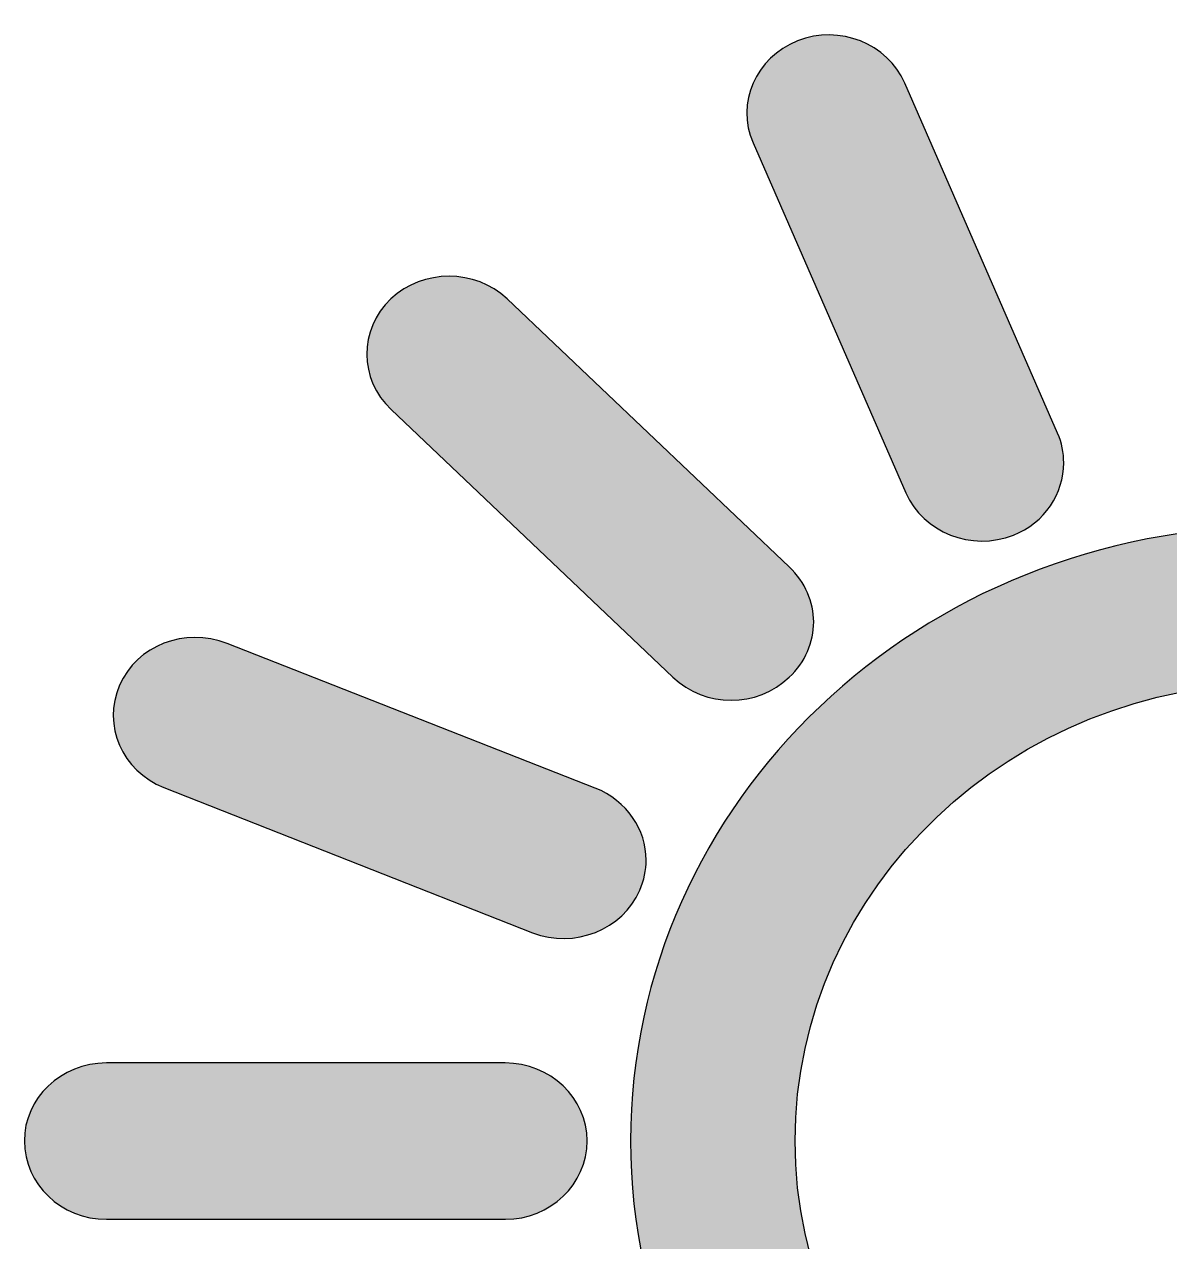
# Model space of a CAD drawing. Header units: millimetres. Extents: x 489.2 to 550.2, y -47.3 to 23.4.
# Drawn here: x 505.829 to 508.558, y 17.239 to 20.14 of the extents above; entities that cross this region are included whole.
import ezdxf

# ---------------------------------------------------------------- set-up
doc = ezdxf.new("R2010")
doc.units = ezdxf.units.MM
doc.header["$MEASUREMENT"] = 0
doc.layers.add('LASER CUT ACRILIC 3mm$ENGRAVE IMAGE', color=178, linetype='Continuous', true_color=0x000000)

msp = doc.modelspace()

# ---------------------------------------------------------------- hatches: boundary and pattern name
at = {"layer": 'LASER CUT ACRILIC 3mm$ENGRAVE IMAGE'}
for points in [[(508.1852, 18.9225), (508.1887, 18.9239), (508.1922, 18.9254), (508.1956, 18.9269), (508.199, 18.9285), (508.2023, 18.9302), (508.2056, 18.9319), (508.2088, 18.9336), (508.212, 18.9354), (508.2151, 18.9373), (508.2182, 18.9392), (508.2213, 18.9412), (508.2243, 18.9432), (508.2272, 18.9452), (508.2301, 18.9473), (508.2329, 18.9495), (508.2357, 18.9517), (508.2385, 18.9539), (508.2412, 18.9562), (508.2438, 18.9586), (508.2464, 18.9609), (508.2489, 18.9634), (508.2514, 18.9658), (508.2539, 18.9683), (508.2563, 18.9709), (508.2586, 18.9734), (508.2609, 18.976), (508.2631, 18.9787), (508.2653, 18.9814), (508.2674, 18.9841), (508.2695, 18.9869), (508.2715, 18.9897), (508.2734, 18.9925), (508.2753, 18.9953), (508.2772, 18.9982), (508.279, 19.0011), (508.2807, 19.0041), (508.2824, 19.007), (508.284, 19.01), (508.2855, 19.0131), (508.2871, 19.0161), (508.2885, 19.0192), (508.2899, 19.0223), (508.2912, 19.0254), (508.2925, 19.0285), (508.2937, 19.0317), (508.2949, 19.0349), (508.296, 19.0381), (508.297, 19.0413), (508.298, 19.0446), (508.2989, 19.0478), (508.2997, 19.0511), (508.3005, 19.0544), (508.3013, 19.0577), (508.3019, 19.061), (508.3025, 19.0643), (508.3031, 19.0677), (508.3036, 19.071), (508.304, 19.0744), (508.3043, 19.0778), (508.3046, 19.0812), (508.3048, 19.0846), (508.305, 19.0879), (508.3051, 19.0913), (508.3051, 19.0948), (508.3051, 19.0992), (508.3049, 19.1037), (508.3047, 19.1082), (508.3043, 19.1127), (508.3039, 19.1171), (508.3033, 19.1216), (508.3026, 19.126), (508.3017, 19.1304), (508.3008, 19.1349), (508.2997, 19.1393), (508.2985, 19.1437), (508.2971, 19.1482), (508.2956, 19.1526), (508.2939, 19.157), (508.2921, 19.1615), (508.2902, 19.1659), (507.9266, 19.9999), (507.9246, 20.0043), (507.9225, 20.0086), (507.9203, 20.0129), (507.918, 20.0171), (507.9156, 20.0212), (507.9131, 20.0252), (507.9105, 20.0292), (507.9078, 20.033), (507.9051, 20.0368), (507.9022, 20.0405), (507.8993, 20.0442), (507.8962, 20.0477), (507.8931, 20.0512), (507.8899, 20.0546), (507.8866, 20.0579), (507.8833, 20.0611), (507.8798, 20.0642), (507.8763, 20.0673), (507.8728, 20.0703), (507.8691, 20.0731), (507.8654, 20.0759), (507.8616, 20.0786), (507.8578, 20.0812), (507.8539, 20.0837), (507.8499, 20.0862), (507.8459, 20.0885), (507.8418, 20.0907), (507.8377, 20.0929), (507.8336, 20.0949), (507.8293, 20.0969), (507.8251, 20.0987), (507.8207, 20.1005), (507.8164, 20.1021), (507.812, 20.1037), (507.8075, 20.1052), (507.8031, 20.1065), (507.7986, 20.1078), (507.794, 20.109), (507.7895, 20.11), (507.7848, 20.111), (507.7802, 20.1118), (507.7756, 20.1125), (507.7709, 20.1132), (507.7662, 20.1137), (507.7615, 20.1141), (507.7567, 20.1144), (507.752, 20.1146), (507.7472, 20.1147), (507.7425, 20.1147), (507.7377, 20.1146), (507.7329, 20.1143), (507.7281, 20.114), (507.7233, 20.1135), (507.7185, 20.1129), (507.7137, 20.1122), (507.709, 20.1114), (507.7042, 20.1104), (507.6994, 20.1094), (507.6946, 20.1082), (507.6899, 20.1069), (507.6851, 20.1055), (507.6804, 20.1039), (507.6757, 20.1023), (507.671, 20.1005), (507.6664, 20.0986), (507.6618, 20.0966), (507.6573, 20.0945), (507.6529, 20.0923), (507.6486, 20.09), (507.6443, 20.0876), (507.6402, 20.0851), (507.6361, 20.0825), (507.6321, 20.0799), (507.6282, 20.0771), (507.6244, 20.0743), (507.6206, 20.0714), (507.617, 20.0684), (507.6134, 20.0654), (507.6099, 20.0623), (507.6065, 20.0591), (507.6032, 20.0558), (507.6, 20.0524), (507.5969, 20.049), (507.5938, 20.0456), (507.5909, 20.042), (507.5881, 20.0384), (507.5853, 20.0348), (507.5827, 20.0311), (507.5801, 20.0273), (507.5777, 20.0235), (507.5753, 20.0196), (507.573, 20.0157), (507.5709, 20.0117), (507.5688, 20.0077), (507.5669, 20.0037), (507.565, 19.9996), (507.5633, 19.9954), (507.5616, 19.9912), (507.5601, 19.987), (507.5587, 19.9828), (507.5573, 19.9785), (507.5561, 19.9742), (507.555, 19.9699), (507.554, 19.9655), (507.5531, 19.9611), (507.5523, 19.9567), (507.5517, 19.9523), (507.5511, 19.9478), (507.5507, 19.9433), (507.5503, 19.9389), (507.5501, 19.9344), (507.55, 19.9299), (507.5501, 19.9253), (507.5502, 19.9208), (507.5505, 19.9163), (507.5508, 19.9118), (507.5513, 19.9072), (507.552, 19.9027), (507.5527, 19.8982), (507.5536, 19.8936), (507.5546, 19.8891), (507.5557, 19.8846), (507.5569, 19.8801), (507.5583, 19.8756), (507.5598, 19.8711), (507.5614, 19.8667), (507.5631, 19.8622), (507.565, 19.8578), (507.9289, 19.0233), (507.9309, 19.0189), (507.933, 19.0146), (507.9352, 19.0103), (507.9375, 19.0062), (507.9399, 19.0021), (507.9424, 18.998), (507.945, 18.9941), (507.9477, 18.9902), (507.9505, 18.9864), (507.9533, 18.9827), (507.9563, 18.9791), (507.9593, 18.9755), (507.9625, 18.9721), (507.9657, 18.9687), (507.969, 18.9654), (507.9724, 18.9622), (507.9758, 18.959), (507.9793, 18.956), (507.9829, 18.953), (507.9866, 18.9502), (507.9903, 18.9474), (507.9941, 18.9447), (507.998, 18.9421), (508.0019, 18.9396), (508.0059, 18.9371), (508.0099, 18.9348), (508.014, 18.9326), (508.0181, 18.9304), (508.0223, 18.9284), (508.0266, 18.9264), (508.0309, 18.9246), (508.0352, 18.9228), (508.0396, 18.9212), (508.044, 18.9196), (508.0485, 18.9181), (508.053, 18.9168), (508.0575, 18.9155), (508.062, 18.9143), (508.0666, 18.9133), (508.0713, 18.9123), (508.0759, 18.9115), (508.0806, 18.9107), (508.0853, 18.9101), (508.09, 18.9096), (508.0947, 18.9091), (508.0995, 18.9088), (508.1042, 18.9086), (508.109, 18.9085), (508.1138, 18.9085), (508.1185, 18.9086), (508.1233, 18.9089), (508.1281, 18.9092), (508.1329, 18.9097), (508.1377, 18.9103), (508.1425, 18.911), (508.1473, 18.9118), (508.1521, 18.9127), (508.1569, 18.9137), (508.1616, 18.9149), (508.1664, 18.9162), (508.1711, 18.9176), (508.1758, 18.9191), (508.1805, 18.9207)], [(507.6511, 18.5838), (507.6546, 18.5872), (507.6581, 18.5906), (507.6614, 18.5942), (507.6646, 18.5978), (507.6677, 18.6014), (507.6707, 18.6052), (507.6736, 18.609), (507.6764, 18.6128), (507.6791, 18.6167), (507.6816, 18.6207), (507.6841, 18.6247), (507.6864, 18.6287), (507.6886, 18.6328), (507.6907, 18.6369), (507.6927, 18.6411), (507.6946, 18.6453), (507.6964, 18.6495), (507.6981, 18.6538), (507.6996, 18.6581), (507.701, 18.6624), (507.7024, 18.6668), (507.7036, 18.6712), (507.7047, 18.6756), (507.7057, 18.68), (507.7065, 18.6844), (507.7073, 18.6888), (507.7079, 18.6933), (507.7084, 18.6977), (507.7088, 18.7022), (507.7091, 18.7066), (507.7093, 18.7111), (507.7094, 18.7155), (507.7093, 18.72), (507.7091, 18.7244), (507.7088, 18.7288), (507.7084, 18.7332), (507.7079, 18.7376), (507.7073, 18.742), (507.7065, 18.7463), (507.7057, 18.7507), (507.7047, 18.755), (507.7036, 18.7594), (507.7024, 18.7637), (507.701, 18.768), (507.6996, 18.7722), (507.6981, 18.7765), (507.6964, 18.7807), (507.6946, 18.7849), (507.6927, 18.789), (507.6907, 18.7932), (507.6886, 18.7973), (507.6864, 18.8013), (507.6841, 18.8054), (507.6816, 18.8094), (507.6791, 18.8133), (507.6764, 18.8173), (507.6736, 18.8211), (507.6707, 18.825), (507.6677, 18.8288), (507.6646, 18.8325), (507.6614, 18.8362), (507.6581, 18.8399), (507.6546, 18.8435), (507.6511, 18.8471), (506.9788, 19.4856), (506.9752, 19.4889), (506.9716, 19.4921), (506.9679, 19.4952), (506.9641, 19.4982), (506.9603, 19.5011), (506.9564, 19.5039), (506.9524, 19.5066), (506.9484, 19.5092), (506.9443, 19.5117), (506.9402, 19.514), (506.936, 19.5163), (506.9318, 19.5185), (506.9276, 19.5205), (506.9232, 19.5225), (506.9189, 19.5243), (506.9145, 19.526), (506.9101, 19.5277), (506.9056, 19.5292), (506.9011, 19.5306), (506.8966, 19.5319), (506.8921, 19.5332), (506.8875, 19.5343), (506.8829, 19.5353), (506.8783, 19.5362), (506.8736, 19.537), (506.869, 19.5376), (506.8643, 19.5382), (506.8596, 19.5387), (506.8549, 19.5391), (506.8502, 19.5393), (506.8455, 19.5395), (506.8408, 19.5395), (506.8361, 19.5395), (506.8314, 19.5393), (506.8267, 19.5391), (506.822, 19.5387), (506.8173, 19.5382), (506.8126, 19.5376), (506.8079, 19.537), (506.8033, 19.5362), (506.7986, 19.5353), (506.794, 19.5343), (506.7894, 19.5332), (506.7848, 19.5319), (506.7803, 19.5306), (506.7758, 19.5292), (506.7713, 19.5277), (506.7668, 19.526), (506.7624, 19.5243), (506.758, 19.5225), (506.7537, 19.5205), (506.7494, 19.5185), (506.7451, 19.5163), (506.7409, 19.514), (506.7367, 19.5117), (506.7326, 19.5092), (506.7286, 19.5066), (506.7246, 19.5039), (506.7206, 19.5011), (506.7167, 19.4982), (506.7129, 19.4952), (506.7091, 19.4921), (506.7054, 19.4889), (506.7018, 19.4856), (506.6983, 19.4821), (506.6949, 19.4786), (506.6916, 19.475), (506.6884, 19.4713), (506.6854, 19.4676), (506.6824, 19.4638), (506.6796, 19.46), (506.6769, 19.4561), (506.6742, 19.4522), (506.6717, 19.4482), (506.6693, 19.4442), (506.6671, 19.4401), (506.6649, 19.436), (506.6628, 19.4319), (506.6609, 19.4277), (506.659, 19.4235), (506.6573, 19.4193), (506.6557, 19.415), (506.6542, 19.4107), (506.6528, 19.4064), (506.6515, 19.4021), (506.6504, 19.3977), (506.6493, 19.3933), (506.6484, 19.3889), (506.6476, 19.3845), (506.6468, 19.3801), (506.6462, 19.3756), (506.6457, 19.3712), (506.6454, 19.3667), (506.6451, 19.3622), (506.6449, 19.3578), (506.6449, 19.3533), (506.645, 19.3488), (506.6451, 19.3443), (506.6454, 19.3399), (506.6458, 19.3354), (506.6464, 19.331), (506.647, 19.3265), (506.6477, 19.3221), (506.6486, 19.3177), (506.6495, 19.3133), (506.6506, 19.3089), (506.6518, 19.3046), (506.6531, 19.3003), (506.6545, 19.296), (506.6561, 19.2917), (506.6577, 19.2874), (506.6595, 19.2832), (506.6613, 19.279), (506.6633, 19.2749), (506.6654, 19.2708), (506.6676, 19.2667), (506.6699, 19.2627), (506.6723, 19.2587), (506.6749, 19.2548), (506.6775, 19.2509), (506.6803, 19.247), (506.6832, 19.2433), (506.6862, 19.2395), (506.6893, 19.2359), (506.6925, 19.2322), (506.6958, 19.2287), (506.6993, 19.2252), (506.7028, 19.2218), (507.3741, 18.5838), (507.3777, 18.5804), (507.3815, 18.5771), (507.3852, 18.5739), (507.3891, 18.5709), (507.3929, 18.5679), (507.3969, 18.5651), (507.4009, 18.5624), (507.405, 18.5597), (507.4091, 18.5572), (507.4132, 18.5548), (507.4174, 18.5525), (507.4217, 18.5503), (507.426, 18.5482), (507.4303, 18.5462), (507.4347, 18.5443), (507.4391, 18.5426), (507.4436, 18.5409), (507.448, 18.5393), (507.4525, 18.5379), (507.4571, 18.5366), (507.4616, 18.5353), (507.4662, 18.5342), (507.4708, 18.5332), (507.4755, 18.5323), (507.4801, 18.5315), (507.4848, 18.5308), (507.4894, 18.5302), (507.4941, 18.5297), (507.4988, 18.5293), (507.5035, 18.529), (507.5082, 18.5289), (507.5129, 18.5288), (507.5176, 18.5289), (507.5223, 18.529), (507.527, 18.5293), (507.5317, 18.5297), (507.5363, 18.5302), (507.541, 18.5308), (507.5456, 18.5315), (507.5503, 18.5323), (507.5549, 18.5332), (507.5595, 18.5342), (507.5641, 18.5353), (507.5686, 18.5366), (507.5731, 18.5379), (507.5776, 18.5393), (507.5821, 18.5409), (507.5865, 18.5426), (507.5909, 18.5443), (507.5953, 18.5462), (507.5996, 18.5482), (507.6039, 18.5503), (507.6081, 18.5525), (507.6123, 18.5548), (507.6164, 18.5572), (507.6205, 18.5597), (507.6245, 18.5624), (507.6285, 18.5651), (507.6324, 18.5679), (507.6363, 18.5709), (507.6401, 18.5739), (507.6438, 18.5771), (507.6475, 18.5804)], [(507.2952, 18.0763), (507.2971, 18.0807), (507.2988, 18.0851), (507.3003, 18.0895), (507.3018, 18.094), (507.3032, 18.0984), (507.3044, 18.1029), (507.3055, 18.1074), (507.3065, 18.1119), (507.3074, 18.1164), (507.3082, 18.1209), (507.3088, 18.1254), (507.3094, 18.1299), (507.3098, 18.1344), (507.3101, 18.1389), (507.3103, 18.1433), (507.3104, 18.1477), (507.3104, 18.1511), (507.3103, 18.1545), (507.3101, 18.1579), (507.3099, 18.1613), (507.3096, 18.1647), (507.3093, 18.168), (507.3088, 18.1714), (507.3083, 18.1747), (507.3078, 18.1781), (507.3072, 18.1814), (507.3065, 18.1847), (507.3057, 18.188), (507.3049, 18.1912), (507.3041, 18.1945), (507.3031, 18.1977), (507.3021, 18.2009), (507.3011, 18.2041), (507.3, 18.2073), (507.2988, 18.2105), (507.2975, 18.2136), (507.2962, 18.2167), (507.2949, 18.2198), (507.2935, 18.2229), (507.292, 18.226), (507.2905, 18.229), (507.2889, 18.232), (507.2872, 18.235), (507.2855, 18.2379), (507.2838, 18.2408), (507.2819, 18.2437), (507.2801, 18.2466), (507.2781, 18.2494), (507.2762, 18.2522), (507.2741, 18.255), (507.272, 18.2577), (507.2699, 18.2604), (507.2677, 18.2631), (507.2654, 18.2657), (507.2631, 18.2683), (507.2607, 18.2709), (507.2583, 18.2734), (507.2558, 18.2759), (507.2533, 18.2784), (507.2507, 18.2808), (507.2481, 18.2832), (507.2454, 18.2855), (507.2427, 18.2878), (507.2399, 18.29), (507.2371, 18.2922), (507.2342, 18.2944), (507.2313, 18.2965), (507.2283, 18.2986), (507.2253, 18.3006), (507.2223, 18.3026), (507.2191, 18.3046), (507.216, 18.3065), (507.2128, 18.3083), (507.2095, 18.3101), (507.2062, 18.3118), (507.2028, 18.3135), (507.1994, 18.3152), (507.196, 18.3167), (507.1925, 18.3183), (507.189, 18.3197), (506.3117, 18.6645), (506.3069, 18.6663), (506.3022, 18.668), (506.2974, 18.6695), (506.2927, 18.6709), (506.2879, 18.6723), (506.2831, 18.6734), (506.2783, 18.6745), (506.2735, 18.6754), (506.2687, 18.6763), (506.2639, 18.677), (506.259, 18.6776), (506.2542, 18.6781), (506.2494, 18.6784), (506.2446, 18.6787), (506.2398, 18.6788), (506.235, 18.6789), (506.2303, 18.6788), (506.2255, 18.6786), (506.2208, 18.6783), (506.216, 18.6779), (506.2113, 18.6774), (506.2066, 18.6767), (506.202, 18.676), (506.1973, 18.6752), (506.1927, 18.6742), (506.1881, 18.6732), (506.1836, 18.6721), (506.1791, 18.6708), (506.1746, 18.6695), (506.1702, 18.668), (506.1658, 18.6665), (506.1614, 18.6648), (506.1571, 18.6631), (506.1528, 18.6612), (506.1486, 18.6593), (506.1444, 18.6573), (506.1403, 18.6551), (506.1362, 18.6529), (506.1322, 18.6506), (506.1282, 18.6482), (506.1243, 18.6457), (506.1205, 18.6431), (506.1167, 18.6404), (506.113, 18.6376), (506.1094, 18.6348), (506.1058, 18.6318), (506.1023, 18.6288), (506.0989, 18.6257), (506.0955, 18.6225), (506.0922, 18.6192), (506.089, 18.6158), (506.0859, 18.6124), (506.0829, 18.6088), (506.08, 18.6052), (506.0771, 18.6015), (506.0743, 18.5977), (506.0716, 18.5939), (506.0691, 18.5899), (506.0666, 18.5859), (506.0642, 18.5818), (506.0619, 18.5777), (506.0597, 18.5734), (506.0576, 18.5691), (506.0556, 18.5647), (506.0537, 18.5602), (506.052, 18.5557), (506.0504, 18.5512), (506.0489, 18.5467), (506.0476, 18.5421), (506.0463, 18.5376), (506.0452, 18.533), (506.0443, 18.5284), (506.0434, 18.5239), (506.0427, 18.5193), (506.042, 18.5147), (506.0416, 18.5101), (506.0412, 18.5056), (506.0409, 18.501), (506.0408, 18.4965), (506.0407, 18.4919), (506.0408, 18.4874), (506.041, 18.4829), (506.0414, 18.4784), (506.0418, 18.4739), (506.0423, 18.4694), (506.043, 18.4649), (506.0438, 18.4605), (506.0446, 18.4561), (506.0456, 18.4517), (506.0467, 18.4474), (506.0479, 18.4431), (506.0493, 18.4388), (506.0507, 18.4345), (506.0522, 18.4303), (506.0538, 18.4261), (506.0556, 18.422), (506.0574, 18.4179), (506.0593, 18.4138), (506.0614, 18.4098), (506.0635, 18.4059), (506.0658, 18.4019), (506.0681, 18.3981), (506.0706, 18.3942), (506.0731, 18.3905), (506.0757, 18.3868), (506.0785, 18.3831), (506.0813, 18.3795), (506.0842, 18.376), (506.0872, 18.3725), (506.0903, 18.3691), (506.0935, 18.3658), (506.0968, 18.3625), (506.1002, 18.3593), (506.1037, 18.3562), (506.1072, 18.3531), (506.1109, 18.3502), (506.1146, 18.3473), (506.1185, 18.3445), (506.1224, 18.3417), (506.1264, 18.3391), (506.1305, 18.3365), (506.1346, 18.334), (506.1389, 18.3316), (506.1432, 18.3293), (506.1476, 18.3271), (506.1521, 18.325), (506.1567, 18.323), (506.1613, 18.321), (507.0397, 17.9747), (507.0443, 17.973), (507.049, 17.9713), (507.0538, 17.9698), (507.0585, 17.9685), (507.0632, 17.9672), (507.068, 17.9661), (507.0728, 17.9651), (507.0775, 17.9642), (507.0823, 17.9634), (507.0871, 17.9627), (507.0919, 17.9621), (507.0967, 17.9617), (507.1015, 17.9614), (507.1063, 17.9612), (507.1111, 17.9611), (507.1158, 17.9611), (507.1206, 17.9612), (507.1253, 17.9614), (507.1301, 17.9617), (507.1348, 17.9622), (507.1395, 17.9627), (507.1442, 17.9634), (507.1488, 17.9641), (507.1535, 17.965), (507.1581, 17.966), (507.1626, 17.9671), (507.1672, 17.9682), (507.1717, 17.9695), (507.1762, 17.9709), (507.1806, 17.9724), (507.185, 17.9739), (507.1894, 17.9756), (507.1937, 17.9774), (507.198, 17.9792), (507.2022, 17.9812), (507.2064, 17.9833), (507.2105, 17.9854), (507.2146, 17.9877), (507.2186, 17.99), (507.2226, 17.9924), (507.2265, 17.995), (507.2303, 17.9976), (507.2341, 18.0003), (507.2378, 18.0031), (507.2415, 18.0059), (507.2451, 18.0089), (507.2486, 18.012), (507.252, 18.0151), (507.2554, 18.0183), (507.2586, 18.0216), (507.2618, 18.025), (507.2649, 18.0285), (507.268, 18.032), (507.2709, 18.0357), (507.2738, 18.0394), (507.2766, 18.0432), (507.2792, 18.0471), (507.2818, 18.051), (507.2843, 18.055), (507.2867, 18.0591), (507.289, 18.0633), (507.2912, 18.0676), (507.2933, 18.0719)], [(507.1696, 17.4785), (507.1695, 17.4833), (507.1693, 17.488), (507.169, 17.4928), (507.1686, 17.4975), (507.168, 17.5021), (507.1673, 17.5068), (507.1665, 17.5114), (507.1656, 17.5159), (507.1645, 17.5204), (507.1634, 17.5249), (507.1621, 17.5293), (507.1608, 17.5337), (507.1593, 17.5381), (507.1577, 17.5424), (507.156, 17.5466), (507.1542, 17.5508), (507.1523, 17.555), (507.1503, 17.559), (507.1481, 17.5631), (507.1459, 17.5671), (507.1436, 17.571), (507.1412, 17.5749), (507.1387, 17.5787), (507.1361, 17.5824), (507.1335, 17.5861), (507.1307, 17.5897), (507.1278, 17.5932), (507.1249, 17.5967), (507.1218, 17.6001), (507.1187, 17.6035), (507.1155, 17.6067), (507.1122, 17.6099), (507.1089, 17.613), (507.1055, 17.6161), (507.1019, 17.619), (507.0984, 17.6219), (507.0947, 17.6247), (507.091, 17.6274), (507.0872, 17.6301), (507.0833, 17.6326), (507.0794, 17.6351), (507.0754, 17.6375), (507.0713, 17.6397), (507.0672, 17.6419), (507.063, 17.644), (507.0588, 17.646), (507.0545, 17.648), (507.0501, 17.6498), (507.0457, 17.6515), (507.0412, 17.6531), (507.0367, 17.6546), (507.0322, 17.656), (507.0275, 17.6573), (507.0229, 17.6585), (507.0182, 17.6596), (507.0134, 17.6606), (507.0086, 17.6615), (507.0038, 17.6622), (506.999, 17.6629), (506.994, 17.6634), (506.9891, 17.6639), (506.9841, 17.6642), (506.9791, 17.6643), (506.9741, 17.6644), (506.0243, 17.6644), (506.0192, 17.6643), (506.0142, 17.6641), (506.0092, 17.6637), (506.0042, 17.6633), (505.9993, 17.6627), (505.9944, 17.6621), (505.9896, 17.6613), (505.9847, 17.6604), (505.98, 17.6594), (505.9753, 17.6582), (505.9706, 17.657), (505.966, 17.6557), (505.9614, 17.6543), (505.9569, 17.6527), (505.9524, 17.6511), (505.948, 17.6494), (505.9436, 17.6475), (505.9393, 17.6456), (505.9351, 17.6436), (505.9309, 17.6415), (505.9267, 17.6393), (505.9227, 17.637), (505.9187, 17.6346), (505.9148, 17.6321), (505.9109, 17.6296), (505.9071, 17.627), (505.9034, 17.6242), (505.8997, 17.6214), (505.8961, 17.6185), (505.8926, 17.6156), (505.8892, 17.6125), (505.8859, 17.6094), (505.8826, 17.6062), (505.8794, 17.603), (505.8763, 17.5996), (505.8733, 17.5962), (505.8703, 17.5928), (505.8675, 17.5892), (505.8647, 17.5856), (505.8621, 17.582), (505.8595, 17.5782), (505.857, 17.5744), (505.8546, 17.5706), (505.8523, 17.5667), (505.8501, 17.5627), (505.848, 17.5587), (505.846, 17.5546), (505.8441, 17.5505), (505.8423, 17.5463), (505.8406, 17.5421), (505.8391, 17.5378), (505.8376, 17.5335), (505.8362, 17.5291), (505.835, 17.5247), (505.8338, 17.5202), (505.8328, 17.5157), (505.8319, 17.5112), (505.8311, 17.5066), (505.8304, 17.502), (505.8298, 17.4974), (505.8294, 17.4927), (505.8291, 17.488), (505.8289, 17.4832), (505.8288, 17.4785), (505.8289, 17.4737), (505.8291, 17.4689), (505.8294, 17.4641), (505.8298, 17.4594), (505.8304, 17.4547), (505.8311, 17.4501), (505.8319, 17.4455), (505.8328, 17.4409), (505.8338, 17.4364), (505.835, 17.4319), (505.8362, 17.4274), (505.8376, 17.423), (505.8391, 17.4187), (505.8407, 17.4144), (505.8424, 17.4101), (505.8442, 17.4059), (505.8461, 17.4017), (505.8481, 17.3976), (505.8502, 17.3936), (505.8524, 17.3896), (505.8547, 17.3856), (505.8571, 17.3817), (505.8596, 17.3779), (505.8622, 17.3742), (505.8649, 17.3705), (505.8677, 17.3668), (505.8705, 17.3633), (505.8735, 17.3598), (505.8765, 17.3564), (505.8796, 17.353), (505.8828, 17.3497), (505.8861, 17.3465), (505.8894, 17.3434), (505.8929, 17.3403), (505.8964, 17.3374), (505.9, 17.3345), (505.9036, 17.3316), (505.9074, 17.3289), (505.9112, 17.3263), (505.915, 17.3237), (505.919, 17.3212), (505.923, 17.3188), (505.9271, 17.3165), (505.9312, 17.3143), (505.9354, 17.3122), (505.9396, 17.3102), (505.9439, 17.3083), (505.9483, 17.3065), (505.9527, 17.3047), (505.9572, 17.3031), (505.9617, 17.3016), (505.9663, 17.3002), (505.9709, 17.2989), (505.9756, 17.2976), (505.9803, 17.2965), (505.9851, 17.2956), (505.9899, 17.2947), (505.9947, 17.2939), (505.9996, 17.2933), (506.0045, 17.2927), (506.0095, 17.2923), (506.0145, 17.292), (506.0195, 17.2918), (506.0246, 17.2918), (506.9751, 17.2918), (506.9801, 17.2918), (506.9851, 17.292), (506.99, 17.2923), (506.9949, 17.2927), (506.9998, 17.2933), (507.0046, 17.2939), (507.0094, 17.2947), (507.0141, 17.2956), (507.0188, 17.2965), (507.0235, 17.2976), (507.0281, 17.2989), (507.0327, 17.3002), (507.0372, 17.3016), (507.0417, 17.3031), (507.0462, 17.3047), (507.0505, 17.3065), (507.0549, 17.3083), (507.0591, 17.3102), (507.0634, 17.3122), (507.0675, 17.3143), (507.0716, 17.3165), (507.0757, 17.3188), (507.0796, 17.3212), (507.0836, 17.3237), (507.0874, 17.3263), (507.0912, 17.3289), (507.0949, 17.3316), (507.0985, 17.3345), (507.1021, 17.3374), (507.1056, 17.3403), (507.109, 17.3434), (507.1124, 17.3465), (507.1156, 17.3497), (507.1188, 17.353), (507.1219, 17.3564), (507.125, 17.3598), (507.1279, 17.3633), (507.1307, 17.3668), (507.1335, 17.3705), (507.1362, 17.3742), (507.1388, 17.3779), (507.1413, 17.3817), (507.1437, 17.3856), (507.146, 17.3896), (507.1482, 17.3936), (507.1503, 17.3976), (507.1523, 17.4017), (507.1542, 17.4059), (507.156, 17.4101), (507.1577, 17.4144), (507.1593, 17.4187), (507.1608, 17.423), (507.1621, 17.4274), (507.1634, 17.4319), (507.1646, 17.4364), (507.1656, 17.4409), (507.1665, 17.4455), (507.1673, 17.4501), (507.168, 17.4547), (507.1686, 17.4594), (507.169, 17.4641), (507.1693, 17.4689), (507.1695, 17.4737)]]:
    msp.add_hatch(color=256, dxfattribs=at).paths.add_polyline_path(points, flags=0)
h = msp.add_hatch(color=256, dxfattribs=at)
h.paths.add_polyline_path([(507.2733, 17.4785), (507.2738, 17.5163), (507.2753, 17.5539), (507.2778, 17.5912), (507.2813, 17.6283), (507.2857, 17.6651), (507.2911, 17.7016), (507.2974, 17.7378), (507.3046, 17.7737), (507.3128, 17.8093), (507.3218, 17.8446), (507.3317, 17.8796), (507.3426, 17.9141), (507.3542, 17.9484), (507.3668, 17.9822), (507.3802, 18.0157), (507.3944, 18.0487), (507.4094, 18.0814), (507.4252, 18.1136), (507.4418, 18.1454), (507.4592, 18.1768), (507.4774, 18.2077), (507.4963, 18.2381), (507.516, 18.2681), (507.5364, 18.2975), (507.5575, 18.3265), (507.5794, 18.355), (507.6019, 18.3829), (507.6251, 18.4103), (507.649, 18.4371), (507.6735, 18.4634), (507.6987, 18.4892), (507.7246, 18.5143), (507.751, 18.5389), (507.7781, 18.5628), (507.8058, 18.5861), (507.834, 18.6088), (507.8628, 18.6309), (507.8922, 18.6523), (507.9222, 18.6731), (507.9526, 18.6931), (507.9837, 18.7125), (508.0152, 18.7312), (508.0472, 18.7492), (508.0797, 18.7665), (508.1127, 18.783), (508.1462, 18.7988), (508.1801, 18.8139), (508.2145, 18.8282), (508.2493, 18.8417), (508.2845, 18.8544), (508.3201, 18.8663), (508.3561, 18.8774), (508.3925, 18.8877), (508.4293, 18.8971), (508.4664, 18.9057), (508.5039, 18.9135), (508.5417, 18.9204), (508.5798, 18.9264), (508.6182, 18.9315), (508.657, 18.9357), (508.696, 18.939), (508.7353, 18.9413), (508.7749, 18.9427), (508.8147, 18.9432), (508.8544, 18.9427), (508.894, 18.9413), (508.9332, 18.9389), (508.9722, 18.9357), (509.0109, 18.9314), (509.0493, 18.9263), (509.0874, 18.9203), (509.1252, 18.9134), (509.1627, 18.9057), (509.1998, 18.8971), (509.2365, 18.8876), (509.2729, 18.8773), (509.3089, 18.8662), (509.3445, 18.8543), (509.3797, 18.8416), (509.4145, 18.828), (509.4488, 18.8138), (509.4827, 18.7987), (509.5162, 18.7829), (509.5492, 18.7663), (509.5817, 18.749), (509.6137, 18.731), (509.6452, 18.7123), (509.6762, 18.6929), (509.7067, 18.6728), (509.7367, 18.6521), (509.7661, 18.6307), (509.7949, 18.6086), (509.8231, 18.5859), (509.8508, 18.5625), (509.8779, 18.5386), (509.9043, 18.514), (509.9302, 18.4889), (509.9554, 18.4631), (509.9799, 18.4368), (510.0038, 18.41), (510.027, 18.3826), (510.0496, 18.3546), (510.0714, 18.3262), (510.0925, 18.2972), (510.1129, 18.2677), (510.1326, 18.2378), (510.1516, 18.2073), (510.1697, 18.1764), (510.1871, 18.1451), (510.2038, 18.1133), (510.2196, 18.081), (510.2346, 18.0484), (510.2488, 18.0153), (510.2622, 17.9819), (510.2748, 17.9481), (510.2865, 17.9138), (510.2973, 17.8793), (510.3072, 17.8444), (510.3163, 17.8091), (510.3244, 17.7735), (510.3317, 17.7376), (510.338, 17.7014), (510.3434, 17.6649), (510.3478, 17.6281), (510.3513, 17.5911), (510.3537, 17.5538), (510.3553, 17.5162), (510.3558, 17.4785), (510.3553, 17.4406), (510.3537, 17.403), (510.3513, 17.3656), (510.3478, 17.3285), (510.3434, 17.2917), (510.338, 17.2551), (510.3317, 17.2189), (510.3244, 17.1829), (510.3163, 17.1473), (510.3072, 17.112), (510.2973, 17.077), (510.2865, 17.0424), (510.2748, 17.0082), (510.2622, 16.9743), (510.2488, 16.9408), (510.2346, 16.9077), (510.2196, 16.875), (510.2038, 16.8428), (510.1871, 16.811), (510.1697, 16.7796), (510.1516, 16.7486), (510.1326, 16.7182), (510.1129, 16.6882), (510.0925, 16.6587), (510.0714, 16.6297), (510.0496, 16.6013), (510.027, 16.5733), (510.0038, 16.5459), (509.9799, 16.519), (509.9554, 16.4927), (509.9302, 16.467), (509.9043, 16.4418), (509.8779, 16.4172), (509.8508, 16.3933), (509.8231, 16.3699), (509.7949, 16.3472), (509.7661, 16.3252), (509.7367, 16.3037), (509.7067, 16.283), (509.6762, 16.2629), (509.6452, 16.2435), (509.6137, 16.2248), (509.5817, 16.2068), (509.5492, 16.1895), (509.5162, 16.1729), (509.4827, 16.1571), (509.4488, 16.1421), (509.4145, 16.1278), (509.3797, 16.1143), (509.3445, 16.1016), (509.3089, 16.0896), (509.2729, 16.0785), (509.2365, 16.0682), (509.1998, 16.0588), (509.1627, 16.0502), (509.1252, 16.0424), (509.0874, 16.0355), (509.0493, 16.0295), (509.0109, 16.0244), (508.9722, 16.0202), (508.9332, 16.0169), (508.894, 16.0146), (508.8544, 16.0131), (508.8147, 16.0127), (508.7749, 16.0131), (508.7353, 16.0146), (508.696, 16.0169), (508.657, 16.0202), (508.6182, 16.0244), (508.5798, 16.0295), (508.5417, 16.0355), (508.5039, 16.0424), (508.4664, 16.0502), (508.4293, 16.0588), (508.3925, 16.0682), (508.3561, 16.0785), (508.3201, 16.0896), (508.2845, 16.1016), (508.2493, 16.1143), (508.2145, 16.1278), (508.1801, 16.1421), (508.1462, 16.1571), (508.1127, 16.1729), (508.0797, 16.1895), (508.0472, 16.2068), (508.0152, 16.2248), (507.9837, 16.2435), (507.9526, 16.2629), (507.9222, 16.283), (507.8922, 16.3037), (507.8628, 16.3252), (507.834, 16.3472), (507.8058, 16.3699), (507.7781, 16.3933), (507.751, 16.4172), (507.7246, 16.4418), (507.6987, 16.467), (507.6735, 16.4927), (507.649, 16.519), (507.6251, 16.5459), (507.6019, 16.5733), (507.5794, 16.6013), (507.5575, 16.6297), (507.5364, 16.6587), (507.516, 16.6882), (507.4963, 16.7182), (507.4774, 16.7486), (507.4592, 16.7796), (507.4418, 16.811), (507.4252, 16.8428), (507.4094, 16.875), (507.3944, 16.9077), (507.3802, 16.9408), (507.3668, 16.9743), (507.3542, 17.0082), (507.3426, 17.0424), (507.3317, 17.077), (507.3218, 17.112), (507.3128, 17.1473), (507.3046, 17.1829), (507.2974, 17.2189), (507.2911, 17.2551), (507.2857, 17.2917), (507.2813, 17.3285), (507.2778, 17.3656), (507.2753, 17.403), (507.2738, 17.4406)], flags=0)
h.paths.add_polyline_path([(509.9643, 17.4785), (509.9639, 17.4503), (509.9627, 17.4222), (509.9608, 17.3944), (509.9581, 17.3668), (509.9548, 17.3393), (509.9507, 17.3121), (509.946, 17.2851), (509.9405, 17.2583), (509.9344, 17.2317), (509.9276, 17.2054), (509.9202, 17.1794), (509.9121, 17.1536), (509.9033, 17.1281), (509.8939, 17.1029), (509.8839, 17.0779), (509.8733, 17.0532), (509.8621, 17.0289), (509.8503, 17.0049), (509.8379, 16.9811), (509.8249, 16.9578), (509.8113, 16.9347), (509.7972, 16.912), (509.7825, 16.8897), (509.7673, 16.8677), (509.7516, 16.8461), (509.7353, 16.8249), (509.7185, 16.804), (509.7012, 16.7836), (509.6834, 16.7636), (509.6651, 16.7439), (509.6463, 16.7247), (509.627, 16.706), (509.6073, 16.6877), (509.5872, 16.6698), (509.5665, 16.6524), (509.5455, 16.6354), (509.524, 16.6189), (509.5021, 16.603), (509.4798, 16.5875), (509.4571, 16.5725), (509.434, 16.558), (509.4105, 16.544), (509.3867, 16.5305), (509.3624, 16.5176), (509.3378, 16.5052), (509.3129, 16.4934), (509.2877, 16.4822), (509.2621, 16.4715), (509.2361, 16.4614), (509.2099, 16.4518), (509.1834, 16.4429), (509.1565, 16.4345), (509.1294, 16.4268), (509.102, 16.4197), (509.0744, 16.4132), (509.0465, 16.4074), (509.0183, 16.4022), (508.9899, 16.3976), (508.9613, 16.3937), (508.9324, 16.3905), (508.9033, 16.388), (508.8741, 16.3861), (508.8446, 16.385), (508.8149, 16.3845), (508.7853, 16.385), (508.7558, 16.3861), (508.7265, 16.3879), (508.6975, 16.3904), (508.6686, 16.3936), (508.64, 16.3975), (508.6115, 16.402), (508.5834, 16.4072), (508.5555, 16.4131), (508.5278, 16.4195), (508.5004, 16.4266), (508.4733, 16.4343), (508.4464, 16.4427), (508.4199, 16.4516), (508.3936, 16.4611), (508.3677, 16.4713), (508.3421, 16.4819), (508.3168, 16.4932), (508.2919, 16.505), (508.2673, 16.5174), (508.243, 16.5303), (508.2192, 16.5438), (508.1957, 16.5577), (508.1726, 16.5722), (508.1498, 16.5872), (508.1275, 16.6027), (508.1056, 16.6187), (508.0841, 16.6352), (508.063, 16.6522), (508.0424, 16.6696), (508.0222, 16.6875), (508.0025, 16.7058), (507.9832, 16.7246), (507.9644, 16.7438), (507.9461, 16.7634), (507.9283, 16.7834), (507.911, 16.8039), (507.8942, 16.8247), (507.8779, 16.8459), (507.8621, 16.8676), (507.8469, 16.8895), (507.8322, 16.9119), (507.8181, 16.9346), (507.8045, 16.9577), (507.7915, 16.9811), (507.7791, 17.0048), (507.7673, 17.0288), (507.756, 17.0532), (507.7454, 17.0778), (507.7354, 17.1028), (507.726, 17.128), (507.7173, 17.1536), (507.7092, 17.1794), (507.7017, 17.2054), (507.6949, 17.2317), (507.6888, 17.2583), (507.6834, 17.2851), (507.6786, 17.3121), (507.6746, 17.3393), (507.6712, 17.3667), (507.6686, 17.3944), (507.6667, 17.4222), (507.6655, 17.4503), (507.6651, 17.4785), (507.6655, 17.5067), (507.6667, 17.5347), (507.6686, 17.5625), (507.6712, 17.5902), (507.6746, 17.6176), (507.6786, 17.6448), (507.6834, 17.6718), (507.6888, 17.6986), (507.6949, 17.7251), (507.7017, 17.7514), (507.7092, 17.7774), (507.7173, 17.8032), (507.726, 17.8287), (507.7354, 17.8539), (507.7454, 17.8789), (507.756, 17.9035), (507.7673, 17.9278), (507.7791, 17.9518), (507.7915, 17.9755), (507.8045, 17.9989), (507.8181, 18.0219), (507.8322, 18.0446), (507.8469, 18.0669), (507.8621, 18.0889), (507.8779, 18.1105), (507.8942, 18.1317), (507.911, 18.1525), (507.9283, 18.1729), (507.9461, 18.1929), (507.9644, 18.2125), (507.9832, 18.2316), (508.0025, 18.2504), (508.0222, 18.2687), (508.0424, 18.2865), (508.063, 18.3039), (508.0841, 18.3208), (508.1056, 18.3372), (508.1275, 18.3532), (508.1498, 18.3687), (508.1726, 18.3836), (508.1957, 18.3981), (508.2192, 18.412), (508.243, 18.4255), (508.2673, 18.4383), (508.2919, 18.4507), (508.3168, 18.4625), (508.3421, 18.4737), (508.3677, 18.4844), (508.3936, 18.4945), (508.4199, 18.504), (508.4464, 18.5129), (508.4733, 18.5212), (508.5004, 18.5289), (508.5278, 18.5359), (508.5555, 18.5424), (508.5834, 18.5482), (508.6115, 18.5534), (508.64, 18.5579), (508.6686, 18.5618), (508.6975, 18.565), (508.7265, 18.5675), (508.7558, 18.5693), (508.7853, 18.5704), (508.8149, 18.5708), (508.8446, 18.5704), (508.8741, 18.5693), (508.9033, 18.5675), (508.9324, 18.565), (508.9613, 18.5618), (508.9899, 18.5579), (509.0183, 18.5534), (509.0465, 18.5482), (509.0744, 18.5424), (509.102, 18.5359), (509.1294, 18.5289), (509.1565, 18.5212), (509.1834, 18.5129), (509.2099, 18.504), (509.2361, 18.4945), (509.2621, 18.4844), (509.2877, 18.4737), (509.3129, 18.4625), (509.3378, 18.4507), (509.3624, 18.4383), (509.3867, 18.4255), (509.4105, 18.412), (509.434, 18.3981), (509.4571, 18.3836), (509.4798, 18.3687), (509.5021, 18.3532), (509.524, 18.3372), (509.5455, 18.3208), (509.5665, 18.3039), (509.5872, 18.2865), (509.6073, 18.2687), (509.627, 18.2504), (509.6463, 18.2316), (509.6651, 18.2125), (509.6834, 18.1929), (509.7012, 18.1729), (509.7185, 18.1525), (509.7353, 18.1317), (509.7516, 18.1105), (509.7673, 18.0889), (509.7825, 18.0669), (509.7972, 18.0446), (509.8113, 18.0219), (509.8249, 17.9989), (509.8379, 17.9755), (509.8503, 17.9518), (509.8621, 17.9278), (509.8733, 17.9035), (509.8839, 17.8789), (509.8939, 17.8539), (509.9033, 17.8287), (509.9121, 17.8032), (509.9202, 17.7774), (509.9276, 17.7514), (509.9344, 17.7251), (509.9405, 17.6986), (509.946, 17.6718), (509.9507, 17.6448), (509.9548, 17.6176), (509.9581, 17.5902), (509.9608, 17.5625), (509.9627, 17.5347), (509.9639, 17.5067)], flags=0)

# ---------------------------------------------------------------- linework, layer by layer
for p, q in [((508.2902, 19.1659), (507.9266, 19.9999)), ((507.565, 19.8578), (507.9289, 19.0233)), ((507.6511, 18.8471), (506.9788, 19.4856)), ((506.7028, 19.2218), (507.3741, 18.5838)), ((507.189, 18.3197), (506.3117, 18.6645)), ((506.1613, 18.321), (507.0397, 17.9747)), ((506.9741, 17.6644), (506.0243, 17.6644)), ((506.0246, 17.2918), (506.9751, 17.2918))]:
    msp.add_line(p, q, dxfattribs=at)
for points in [[(507.9266, 19.9999), (507.8853, 20.0946), (507.7708, 20.1399), (507.671, 20.1005)], [(507.671, 20.1005), (507.5712, 20.0608), (507.5235, 19.9519), (507.565, 19.8578)], [(506.9788, 19.4856), (506.9035, 19.5575), (506.7784, 19.5575), (506.7018, 19.4856)], [(506.7018, 19.4856), (506.6257, 19.4121), (506.6257, 19.2942), (506.7028, 19.2218)], [(508.3051, 19.0948), (508.3051, 19.1187), (508.301, 19.1422), (508.2902, 19.1659)], [(508.1852, 18.9225), (508.2605, 18.9521), (508.3051, 19.022), (508.3051, 19.0948)], [(507.9289, 19.0233), (507.9702, 18.9287), (508.0857, 18.8835), (508.1852, 18.9225)], [(508.8147, 18.9432), (507.9629, 18.9432), (507.2733, 18.2877), (507.2733, 17.4785)], [(507.7094, 18.7155), (507.7094, 18.7627), (507.6895, 18.8094), (507.6511, 18.8471)], [(507.6511, 18.5838), (507.6895, 18.6196), (507.7094, 18.6681), (507.7094, 18.7155)], [(506.3117, 18.6645), (506.2111, 18.704), (506.0969, 18.6591), (506.0556, 18.5647)], [(507.3741, 18.5838), (507.451, 18.5105), (507.575, 18.5105), (507.6511, 18.5838)], [(507.6651, 17.4785), (507.6663, 18.0819), (508.1803, 18.5693), (508.8149, 18.5708)], [(506.0556, 18.5647), (506.0146, 18.4691), (506.0613, 18.361), (506.1613, 18.321)], [(507.3104, 18.1477), (507.3104, 18.2205), (507.2648, 18.2888), (507.189, 18.3197)], [(507.2952, 18.0763), (507.3053, 18.0995), (507.3102, 18.1243), (507.3104, 18.1477)], [(507.0397, 17.9747), (507.1392, 17.9363), (507.2542, 17.9817), (507.2952, 18.0763)], [(506.0243, 17.6644), (505.9157, 17.6636), (505.8288, 17.5806), (505.8288, 17.4785)], [(507.1696, 17.4785), (507.1696, 17.5811), (507.0819, 17.6644), (506.9741, 17.6644)], [(505.8288, 17.4785), (505.8288, 17.3756), (505.9163, 17.2918), (506.0246, 17.2918)], [(506.9751, 17.2918), (507.0819, 17.2918), (507.1696, 17.3756), (507.1696, 17.4785)], [(507.2733, 17.4785), (507.2733, 16.6685), (507.9629, 16.0127), (508.8147, 16.0127)], [(508.8149, 16.3845), (508.1803, 16.3861), (507.6663, 16.875), (507.6651, 17.4785)]]:
    msp.add_open_spline(points, degree=3, dxfattribs=at)

doc.saveas('drawing.dxf')
